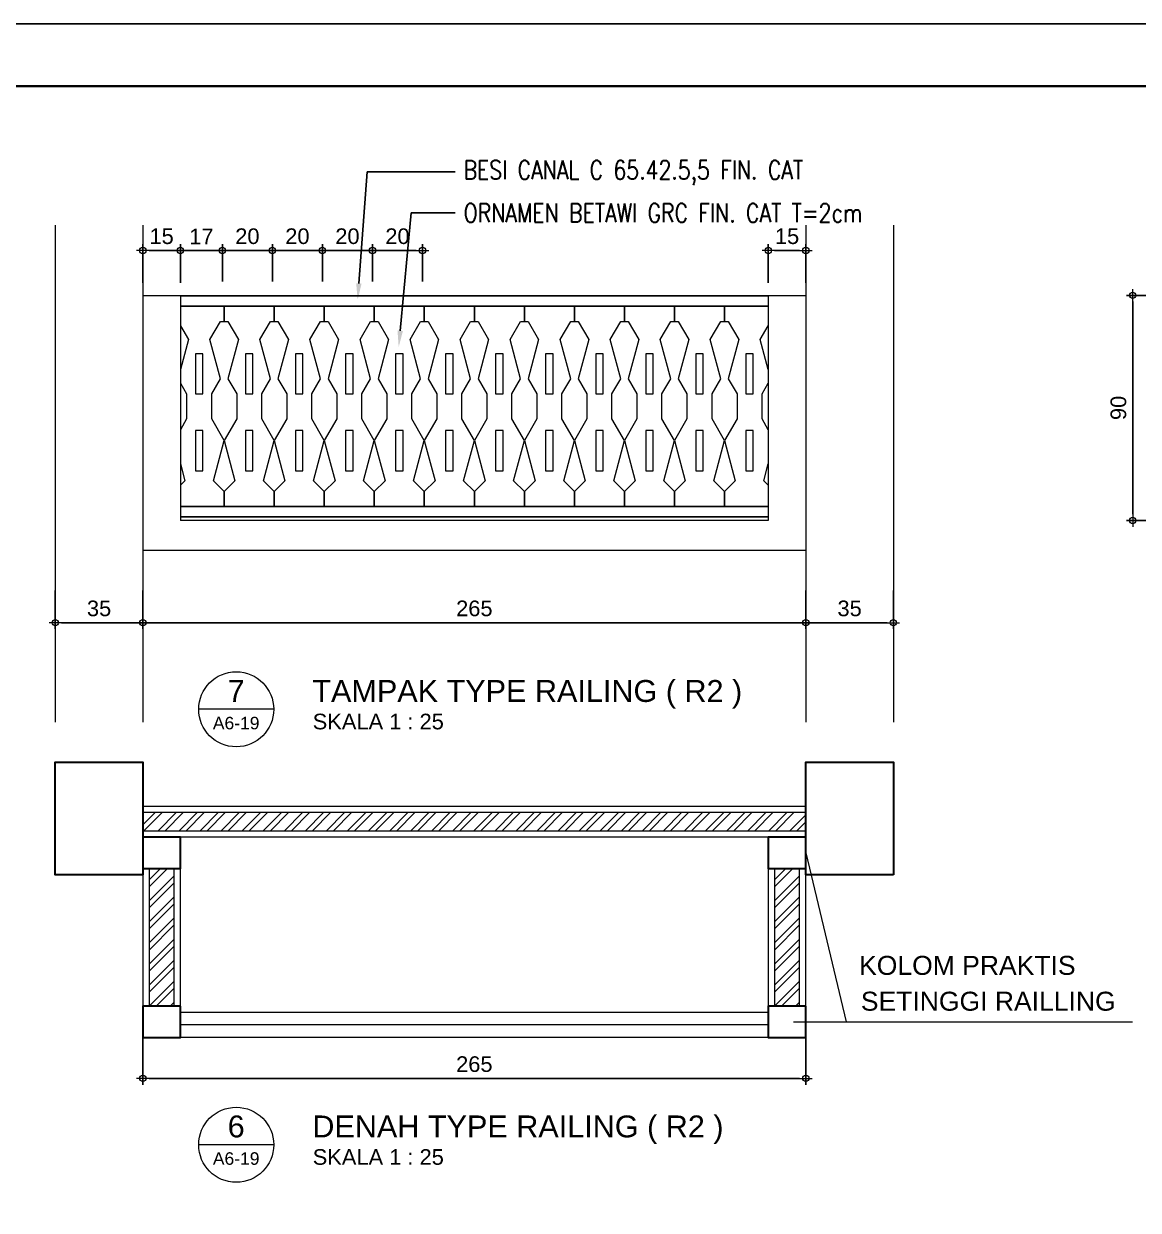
# Model space of a CAD drawing. Header units: millimetres. Extents: x -11 to 1625, y -267 to 180.
# Drawn here: x 936.87 to 954.69, y -230.97 to -212 of the extents above; entities that cross this region are included whole.
import ezdxf
from ezdxf import colors
from ezdxf.entities.mleader import LeaderData, LeaderLine
from ezdxf.enums import TextEntityAlignment as Align
from ezdxf.math import Vec2, Vec3

# ---------------------------------------------------------------- set-up
doc = ezdxf.new("R2010")
doc.units = ezdxf.units.MM
for name, color, linetype, lineweight in [('ars', 11, 'Continuous', 5), ('ARS DIN', 31, 'Continuous', 5), ('dinding', 5, 'Continuous', 15), ('GRS KOP', 1, 'Continuous', 35), ('KOLOM', 1, 'Continuous', 30), ('kop', 7, 'Continuous', 20), ('lan', 7, 'Continuous', 15), ('not', 7, 'Continuous', 20), ('PARTISI', 190, 'Continuous', 9), ('tem', 5, 'Continuous', 20), ('TEXT KETERANGAN', 7, 'Continuous', 9), ('u', 6, 'Continuous', 20)]:
    doc.layers.add(name, color=color, linetype=linetype, lineweight=lineweight)
doc.layers.add('BESI', color=10, linetype='Continuous')
doc.styles.add('ATTR', font='romans.shx', dxfattribs={"width": 0.8, "height": 1.735066})
doc.styles.add('BARU', font='complex.shx')
doc.styles.get("Standard").update_dxf_attribs({"font": 'ARIALUNI.TTF'})
doc.dimstyles.new('SK-25', dxfattribs={"dimtxt": 0.25, "dimasz": 0.1, "dimexe": 0.1, "dimexo": 0, "dimgap": 0.1, "dimtad": 1, "dimdec": 0, "dimlfac": 25, "dimzin": 12, "dimdsep": 46, "dimtxsty": 'Standard', "dimblk": 'BULAT', "dimcen": 0.1, "dimclrd": 256, "dimadec": 0, "dimazin": 3, "dimtfac": 1, "dimtdec": 0, "dimtofl": 0, "dimtmove": 0, "dimatfit": 3, "dimldrblk": 'BULAT', "dimfxl": 0, "dimtolj": 1, "dimtzin": 0, "dimarcsym": 0})

# ---------------------------------------------------------------- blocks, each defined once
blk = doc.blocks.new('kop')
at = {"layer": 'GRS KOP'}
blk.add_lwpolyline([(1, 54), (83, 54), (83, 1), (1, 1)], close=True, dxfattribs=at)
at = {"layer": 'kop', "color": 7}
for p, q in [((84, 55), (0, 55)), ((0, 0), (84, 0))]:
    blk.add_line(p, q, dxfattribs=at)
at = {"layer": 'kop', "style": 'BARU', "flags": 4}
for p, height in [((73.8, 5.4), 0.35), ((80.303, 5.382), 0.25), ((73.8, 4.9), 0.35), ((80.303, 4.882), 0.25), ((73.8, 4.4), 0.35), ((80.303, 4.382), 0.25)]:
    blk.add_attdef('-', p, '', height=height, dxfattribs=at)
at = {"layer": 'kop', "flags": 4}
for tag, p in [('AR-00', (78.057, 2.648)), ('00', (81.238, 2.647))]:
    blk.add_attdef(tag, text='', height=0.35, dxfattribs=at).set_placement(p, align=Align.MIDDLE)
blk = doc.blocks.new('Ndtpd')
blk.add_line((0.747, 0), (-0.747, 0))
blk.add_circle((0, 0), 0.747)
at = {"flags": 4}
for tag, height, p in [('NO', 0.5, (0, 0.148)), ('NOLBR', 0.3, (0, -0.398))]:
    blk.add_attdef(tag, text='', height=height, dxfattribs=at).set_placement(p, align=Align.CENTER)
for tag, p, height in [('NDTPD', (1.516, 0.148), 0.5), ('SKALA', (1.523, -0.398), 0.3)]:
    blk.add_attdef(tag, p, '', height=height, dxfattribs=at)
blk = doc.blocks.new('BULAT')
for p, q in [((-1, 0), (1, 0)), ((0, -1), (0, 1))]:
    blk.add_line(p, q)
blk.add_circle((0, 0), 0.5)
blk = doc.blocks.new('*D3075')
at = {"layer": 'Defpoints', "color": 0, "ltscale": 0.15}
for p in [(938.779, -221.061), (949.379, -221.061), (949.379, -221.577)]:
    blk.add_point(p, dxfattribs=at)
at = {"layer": 'u', "color": 0, "lineweight": -2, "ltscale": 0.15}
for p, q in [((938.779, -221.061), (938.779, -221.677)), ((949.379, -221.061), (949.379, -221.677))]:
    blk.add_line(p, q, dxfattribs=at)
at = {"layer": 'u', "lineweight": -2, "ltscale": 0.15}
blk.add_line((938.879, -221.577), (949.279, -221.577), dxfattribs=at)
at = {"layer": 'u', "lineweight": -2, "ltscale": 0.15, "xscale": 0.1, "yscale": 0.1, "zscale": 0.1, "rotation": 180}
blk.add_blockref('BULAT', (938.779, -221.577), dxfattribs=at)
at = {"layer": 'u', "lineweight": -2, "ltscale": 0.15, "xscale": 0.1, "yscale": 0.1, "zscale": 0.1}
blk.add_blockref('BULAT', (949.379, -221.577), dxfattribs=at)
at = {"layer": 'u', "color": 0, "ltscale": 0.15, "insert": (944.079, -221.35), "char_height": 0.25, "attachment_point": 5}
blk.add_mtext('\\A1;265', dxfattribs=at)
blk = doc.blocks.new('*D3076')
at = {"layer": 'Defpoints', "color": 0, "ltscale": 0.15}
for p in [(949.379, -221.061), (950.779, -221.061), (949.379, -221.577)]:
    blk.add_point(p, dxfattribs=at)
at = {"layer": 'u', "color": 0, "lineweight": -2, "ltscale": 0.15}
for p, q in [((949.379, -221.061), (949.379, -221.677)), ((950.779, -221.061), (950.779, -221.677))]:
    blk.add_line(p, q, dxfattribs=at)
at = {"layer": 'u', "lineweight": -2, "ltscale": 0.15}
blk.add_line((950.679, -221.577), (949.479, -221.577), dxfattribs=at)
at = {"layer": 'u', "lineweight": -2, "ltscale": 0.15, "xscale": 0.1, "yscale": 0.1, "zscale": 0.1, "rotation": 180}
blk.add_blockref('BULAT', (949.379, -221.577), dxfattribs=at)
at = {"layer": 'u', "lineweight": -2, "ltscale": 0.15, "xscale": 0.1, "yscale": 0.1, "zscale": 0.1}
blk.add_blockref('BULAT', (950.779, -221.577), dxfattribs=at)
at = {"layer": 'u', "color": 0, "ltscale": 0.15, "insert": (950.079, -221.35), "char_height": 0.25, "attachment_point": 5}
blk.add_mtext('\\A1;35', dxfattribs=at)
blk = doc.blocks.new('*D3077')
at = {"layer": 'Defpoints', "color": 0, "ltscale": 0.15}
for p in [(937.379, -221.061), (938.779, -221.061), (937.379, -221.577)]:
    blk.add_point(p, dxfattribs=at)
at = {"layer": 'u', "color": 0, "lineweight": -2, "ltscale": 0.15}
for p, q in [((937.379, -221.061), (937.379, -221.677)), ((938.779, -221.061), (938.779, -221.677))]:
    blk.add_line(p, q, dxfattribs=at)
at = {"layer": 'u', "lineweight": -2, "ltscale": 0.15}
blk.add_line((938.679, -221.577), (937.479, -221.577), dxfattribs=at)
at = {"layer": 'u', "lineweight": -2, "ltscale": 0.15, "xscale": 0.1, "yscale": 0.1, "zscale": 0.1, "rotation": 180}
blk.add_blockref('BULAT', (937.379, -221.577), dxfattribs=at)
at = {"layer": 'u', "lineweight": -2, "ltscale": 0.15, "xscale": 0.1, "yscale": 0.1, "zscale": 0.1}
blk.add_blockref('BULAT', (938.779, -221.577), dxfattribs=at)
at = {"layer": 'u', "color": 0, "ltscale": 0.15, "insert": (938.079, -221.35), "char_height": 0.25, "attachment_point": 5}
blk.add_mtext('\\A1;35', dxfattribs=at)
blk = doc.blocks.new('*D3078')
at = {"layer": 'Defpoints', "color": 0, "ltscale": 0.15}
for p in [(948.779, -215.626), (948.779, -216.143), (949.379, -216.143)]:
    blk.add_point(p, dxfattribs=at)
at = {"layer": 'u', "color": 0, "lineweight": -2, "ltscale": 0.15}
for p, q in [((948.779, -216.143), (948.779, -215.526)), ((949.379, -216.143), (949.379, -215.526))]:
    blk.add_line(p, q, dxfattribs=at)
at = {"layer": 'u', "lineweight": -2, "ltscale": 0.15}
blk.add_line((949.279, -215.626), (948.879, -215.626), dxfattribs=at)
at = {"layer": 'u', "lineweight": -2, "ltscale": 0.15, "xscale": 0.1, "yscale": 0.1, "zscale": 0.1, "rotation": 180}
blk.add_blockref('BULAT', (948.779, -215.626), dxfattribs=at)
at = {"layer": 'u', "lineweight": -2, "ltscale": 0.15, "xscale": 0.1, "yscale": 0.1, "zscale": 0.1}
blk.add_blockref('BULAT', (949.379, -215.626), dxfattribs=at)
at = {"layer": 'u', "color": 0, "ltscale": 0.15, "insert": (949.079, -215.399), "char_height": 0.25, "attachment_point": 5}
blk.add_mtext('\\A1;15', dxfattribs=at)
blk = doc.blocks.new('*D3087')
at = {"layer": 'Defpoints', "color": 0, "ltscale": 0.15}
for p in [(954.606, -216.343), (955.942, -216.343), (955.942, -219.943)]:
    blk.add_point(p, dxfattribs=at)
at = {"layer": 'u', "color": 0, "lineweight": -2, "ltscale": 0.15}
for p, q in [((955.942, -216.343), (954.506, -216.343)), ((955.942, -219.943), (954.506, -219.943))]:
    blk.add_line(p, q, dxfattribs=at)
at = {"layer": 'u', "lineweight": -2, "ltscale": 0.15}
blk.add_line((954.606, -219.843), (954.606, -216.443), dxfattribs=at)
at = {"layer": 'u', "lineweight": -2, "ltscale": 0.15, "xscale": 0.1, "yscale": 0.1, "zscale": 0.1}
for p, rotation in [((954.606, -216.343), 90), ((954.606, -219.943), 270)]:
    blk.add_blockref('BULAT', p, dxfattribs=dict(at, rotation=rotation))
at = {"layer": 'u', "color": 0, "ltscale": 0.15, "insert": (954.378, -218.143), "char_height": 0.25, "attachment_point": 5, "rotation": 90}
blk.add_mtext('\\A1;90', dxfattribs=at)
blk = doc.blocks.new('*D3165')
at = {"layer": 'Defpoints', "color": 0, "ltscale": 0.15}
for p in [(938.779, -228.209), (949.379, -228.209), (949.379, -228.864)]:
    blk.add_point(p, dxfattribs=at)
at = {"layer": 'u', "color": 0, "lineweight": -2, "ltscale": 0.15}
for p, q in [((938.779, -228.209), (938.779, -228.964)), ((949.379, -228.209), (949.379, -228.964))]:
    blk.add_line(p, q, dxfattribs=at)
at = {"layer": 'u', "lineweight": -2, "ltscale": 0.15}
blk.add_line((938.879, -228.864), (949.279, -228.864), dxfattribs=at)
at = {"layer": 'u', "lineweight": -2, "ltscale": 0.15, "xscale": 0.1, "yscale": 0.1, "zscale": 0.1, "rotation": 180}
blk.add_blockref('BULAT', (938.779, -228.864), dxfattribs=at)
at = {"layer": 'u', "lineweight": -2, "ltscale": 0.15, "xscale": 0.1, "yscale": 0.1, "zscale": 0.1}
blk.add_blockref('BULAT', (949.379, -228.864), dxfattribs=at)
at = {"layer": 'u', "color": 0, "ltscale": 0.15, "insert": (944.079, -228.637), "char_height": 0.25, "attachment_point": 5}
blk.add_mtext('\\A1;265', dxfattribs=at)
blk = doc.blocks.new('*D3312')
at = {"layer": 'Defpoints', "color": 0, "ltscale": 0.15}
for p in [(938.779, -215.626), (938.779, -216.143), (939.379, -216.143)]:
    blk.add_point(p, dxfattribs=at)
at = {"layer": 'u', "color": 0, "lineweight": -2, "ltscale": 0.15}
for p, q in [((938.779, -216.143), (938.779, -215.526)), ((939.379, -216.143), (939.379, -215.526))]:
    blk.add_line(p, q, dxfattribs=at)
at = {"layer": 'u', "lineweight": -2, "ltscale": 0.15}
blk.add_line((939.279, -215.626), (938.879, -215.626), dxfattribs=at)
at = {"layer": 'u', "lineweight": -2, "ltscale": 0.15, "xscale": 0.1, "yscale": 0.1, "zscale": 0.1, "rotation": 180}
blk.add_blockref('BULAT', (938.779, -215.626), dxfattribs=at)
at = {"layer": 'u', "lineweight": -2, "ltscale": 0.15, "xscale": 0.1, "yscale": 0.1, "zscale": 0.1}
blk.add_blockref('BULAT', (939.379, -215.626), dxfattribs=at)
at = {"layer": 'u', "color": 0, "ltscale": 0.15, "insert": (939.079, -215.399), "char_height": 0.25, "attachment_point": 5}
blk.add_mtext('\\A1;15', dxfattribs=at)
blk = doc.blocks.new('*D3313')
at = {"layer": 'Defpoints', "color": 0, "ltscale": 0.15}
for p in [(940.05, -215.626), (939.379, -216.119), (940.05, -216.119)]:
    blk.add_point(p, dxfattribs=at)
at = {"layer": 'u', "color": 0, "lineweight": -2, "ltscale": 0.15}
for p, q in [((939.379, -216.119), (939.379, -215.526)), ((940.05, -216.119), (940.05, -215.526))]:
    blk.add_line(p, q, dxfattribs=at)
at = {"layer": 'u', "lineweight": -2, "ltscale": 0.15}
blk.add_line((939.479, -215.626), (939.95, -215.626), dxfattribs=at)
at = {"layer": 'u', "lineweight": -2, "ltscale": 0.15, "xscale": 0.1, "yscale": 0.1, "zscale": 0.1, "rotation": 180}
blk.add_blockref('BULAT', (939.379, -215.626), dxfattribs=at)
at = {"layer": 'u', "lineweight": -2, "ltscale": 0.15, "xscale": 0.1, "yscale": 0.1, "zscale": 0.1}
blk.add_blockref('BULAT', (940.05, -215.626), dxfattribs=at)
at = {"layer": 'u', "color": 0, "ltscale": 0.15, "insert": (939.715, -215.401), "char_height": 0.25, "attachment_point": 5}
blk.add_mtext('\\A1;17', dxfattribs=at)
blk = doc.blocks.new('*D3308')
at = {"layer": 'Defpoints', "color": 0, "ltscale": 0.15}
for p in [(940.05, -215.626), (940.05, -216.119), (940.85, -216.119)]:
    blk.add_point(p, dxfattribs=at)
at = {"layer": 'u', "color": 0, "lineweight": -2, "ltscale": 0.15}
for p, q in [((940.05, -216.119), (940.05, -215.526)), ((940.85, -216.119), (940.85, -215.526))]:
    blk.add_line(p, q, dxfattribs=at)
at = {"layer": 'u', "lineweight": -2, "ltscale": 0.15}
blk.add_line((940.75, -215.626), (940.15, -215.626), dxfattribs=at)
at = {"layer": 'u', "lineweight": -2, "ltscale": 0.15, "xscale": 0.1, "yscale": 0.1, "zscale": 0.1, "rotation": 180}
blk.add_blockref('BULAT', (940.05, -215.626), dxfattribs=at)
at = {"layer": 'u', "lineweight": -2, "ltscale": 0.15, "xscale": 0.1, "yscale": 0.1, "zscale": 0.1}
blk.add_blockref('BULAT', (940.85, -215.626), dxfattribs=at)
at = {"layer": 'u', "color": 0, "ltscale": 0.15, "insert": (940.45, -215.399), "char_height": 0.25, "attachment_point": 5}
blk.add_mtext('\\A1;20', dxfattribs=at)
blk = doc.blocks.new('*D3309')
at = {"layer": 'Defpoints', "color": 0, "ltscale": 0.15}
for p in [(941.65, -215.626), (940.85, -216.119), (941.65, -216.119)]:
    blk.add_point(p, dxfattribs=at)
at = {"layer": 'u', "color": 0, "lineweight": -2, "ltscale": 0.15}
for p, q in [((940.85, -216.119), (940.85, -215.526)), ((941.65, -216.119), (941.65, -215.526))]:
    blk.add_line(p, q, dxfattribs=at)
at = {"layer": 'u', "lineweight": -2, "ltscale": 0.15}
blk.add_line((940.95, -215.626), (941.55, -215.626), dxfattribs=at)
at = {"layer": 'u', "lineweight": -2, "ltscale": 0.15, "xscale": 0.1, "yscale": 0.1, "zscale": 0.1, "rotation": 180}
blk.add_blockref('BULAT', (940.85, -215.626), dxfattribs=at)
at = {"layer": 'u', "lineweight": -2, "ltscale": 0.15, "xscale": 0.1, "yscale": 0.1, "zscale": 0.1}
blk.add_blockref('BULAT', (941.65, -215.626), dxfattribs=at)
at = {"layer": 'u', "color": 0, "ltscale": 0.15, "insert": (941.25, -215.399), "char_height": 0.25, "attachment_point": 5}
blk.add_mtext('\\A1;20', dxfattribs=at)
blk = doc.blocks.new('*D3310')
at = {"layer": 'Defpoints', "color": 0, "ltscale": 0.15}
for p in [(943.25, -215.626), (942.45, -216.119), (943.25, -216.119)]:
    blk.add_point(p, dxfattribs=at)
at = {"layer": 'u', "color": 0, "lineweight": -2, "ltscale": 0.15}
for p, q in [((942.45, -216.119), (942.45, -215.526)), ((943.25, -216.119), (943.25, -215.526))]:
    blk.add_line(p, q, dxfattribs=at)
at = {"layer": 'u', "lineweight": -2, "ltscale": 0.15}
blk.add_line((942.55, -215.626), (943.15, -215.626), dxfattribs=at)
at = {"layer": 'u', "lineweight": -2, "ltscale": 0.15, "xscale": 0.1, "yscale": 0.1, "zscale": 0.1, "rotation": 180}
blk.add_blockref('BULAT', (942.45, -215.626), dxfattribs=at)
at = {"layer": 'u', "lineweight": -2, "ltscale": 0.15, "xscale": 0.1, "yscale": 0.1, "zscale": 0.1}
blk.add_blockref('BULAT', (943.25, -215.626), dxfattribs=at)
at = {"layer": 'u', "color": 0, "ltscale": 0.15, "insert": (942.85, -215.399), "char_height": 0.25, "attachment_point": 5}
blk.add_mtext('\\A1;20', dxfattribs=at)
blk = doc.blocks.new('*D3311')
at = {"layer": 'Defpoints', "color": 0, "ltscale": 0.15}
for p in [(941.65, -215.626), (941.65, -216.119), (942.45, -216.119)]:
    blk.add_point(p, dxfattribs=at)
at = {"layer": 'u', "color": 0, "lineweight": -2, "ltscale": 0.15}
for p, q in [((941.65, -216.119), (941.65, -215.526)), ((942.45, -216.119), (942.45, -215.526))]:
    blk.add_line(p, q, dxfattribs=at)
at = {"layer": 'u', "lineweight": -2, "ltscale": 0.15}
blk.add_line((942.35, -215.626), (941.75, -215.626), dxfattribs=at)
at = {"layer": 'u', "lineweight": -2, "ltscale": 0.15, "xscale": 0.1, "yscale": 0.1, "zscale": 0.1, "rotation": 180}
blk.add_blockref('BULAT', (941.65, -215.626), dxfattribs=at)
at = {"layer": 'u', "lineweight": -2, "ltscale": 0.15, "xscale": 0.1, "yscale": 0.1, "zscale": 0.1}
blk.add_blockref('BULAT', (942.45, -215.626), dxfattribs=at)
at = {"layer": 'u', "color": 0, "ltscale": 0.15, "insert": (942.05, -215.399), "char_height": 0.25, "attachment_point": 5}
blk.add_mtext('\\A1;20', dxfattribs=at)

msp = doc.modelspace()

# ---------------------------------------------------------------- hatches: boundary and pattern name
at = {"layer": 'ars'}
h = msp.add_hatch(dxfattribs=at)
h.set_pattern_fill('ANSI32', color=256, scale=0.025, style=0)
h.set_pattern_definition([(45, (938.6792, -224.90861), (-0.16838, 0.16838), []), (45, (938.79145, -224.90861), (-0.16838, 0.16838), [])])
h.paths.add_polyline_path([(938.7791987, -224.6086135), (949.3791987, -224.6086135), (949.3791987, -224.9086135), (938.7791987, -224.9086135)])
h = msp.add_hatch(dxfattribs=at)
h.set_pattern_fill('ANSI32', color=256, scale=0.025, style=0)
h.set_pattern_definition([(45, (938.8792, -227.70861), (-0.16838, 0.16838), []), (45, (938.99145, -227.70861), (-0.16838, 0.16838), [])])
h.paths.add_polyline_path([(939.2791987, -225.5086135), (938.8791987, -225.5086135), (938.8791987, -227.7086135), (939.2791987, -227.7086135)])
h = msp.add_hatch(dxfattribs=at)
h.set_pattern_fill('ANSI32', color=256, scale=0.025, style=0)
h.set_pattern_definition([(45, (948.8792, -227.70861), (-0.16838, 0.16838), []), (45, (948.99145, -227.70861), (-0.16838, 0.16838), [])])
h.paths.add_polyline_path([(949.2791987, -225.5086135), (948.8791987, -225.5086135), (948.8791987, -227.7086135), (949.2791987, -227.7086135)])

# ---------------------------------------------------------------- linework, layer by layer
for points in [[(939.3791987, -219.7185748), (940.0791987, -219.7185748), (940.0791987, -219.4785748), (939.9072669, -219.3066431), (940.0791987, -218.664985), (939.8791987, -218.3185748), (939.8791987, -217.9185748), (940.0191987, -217.6760877), (939.8512822, -217.0494148), (940.0191987, -216.7585748), (940.0791987, -216.7585748), (940.0791987, -216.5185748), (939.3791987, -216.5185748)], [(948.7791987, -216.5185748), (948.0791987, -216.5185748), (948.0791987, -216.7585748), (948.1391987, -216.7585748), (948.3071152, -217.0494148), (948.1391987, -217.6760877), (948.2791987, -217.9185748), (948.2791987, -218.3185748), (948.0791987, -218.664985), (948.2511305, -219.3066431), (948.0791987, -219.4785748), (948.0791987, -219.7185748), (948.7791987, -219.7185748)], [(939.3791987, -216.8278569), (939.5071152, -217.0494148), (939.3791987, -217.5268057)], [(948.7791987, -217.5268057), (948.6512822, -217.0494148), (948.7791987, -216.8278569)], [(939.3791987, -217.7453697), (939.4791987, -217.9185748), (939.4791987, -218.3185748), (939.3791987, -218.4917799)], [(948.7791987, -218.4917799), (948.6791987, -218.3185748), (948.6791987, -217.9185748), (948.7791987, -217.7453697)], [(939.3791987, -219.0381901), (939.4511305, -219.3066431), (939.3791987, -219.3785748)], [(948.7791987, -219.3785748), (948.7072669, -219.3066431), (948.7791987, -219.0381901)], [(948.7791987, -227.8086135), (939.3791987, -227.8086135)], [(948.7791987, -228.0086135), (939.3791987, -228.0086135)]]:
    msp.add_lwpolyline(points, dxfattribs=at)
for points in [[(940.8791987, -216.5185748), (940.0791987, -216.5185748), (940.0791987, -216.7585748), (940.1391987, -216.7585748), (940.3071152, -217.0494148), (940.1391987, -217.6760877), (940.2791987, -217.9185748), (940.2791987, -218.3185748), (940.0791987, -218.664985), (940.2511305, -219.3066431), (940.0791987, -219.4785748), (940.0791987, -219.7185748), (940.8791987, -219.7185748), (940.8791987, -219.4785748), (940.7072669, -219.3066431), (940.8791987, -218.664985), (940.6791987, -218.3185748), (940.6791987, -217.9185748), (940.8191987, -217.6760877), (940.6512822, -217.0494148), (940.8191987, -216.7585748), (940.8791987, -216.7585748)], [(941.6791987, -216.5185748), (940.8791987, -216.5185748), (940.8791987, -216.7585748), (940.9391987, -216.7585748), (941.1071152, -217.0494148), (940.9391987, -217.6760877), (941.0791987, -217.9185748), (941.0791987, -218.3185748), (940.8791987, -218.664985), (941.0511305, -219.3066431), (940.8791987, -219.4785748), (940.8791987, -219.7185748), (941.6791987, -219.7185748), (941.6791987, -219.4785748), (941.5072669, -219.3066431), (941.6791987, -218.664985), (941.4791987, -218.3185748), (941.4791987, -217.9185748), (941.6191987, -217.6760877), (941.4512822, -217.0494148), (941.6191987, -216.7585748), (941.6791987, -216.7585748)], [(942.4791987, -216.5185748), (941.6791987, -216.5185748), (941.6791987, -216.7585748), (941.7391987, -216.7585748), (941.9071152, -217.0494148), (941.7391987, -217.6760877), (941.8791987, -217.9185748), (941.8791987, -218.3185748), (941.6791987, -218.664985), (941.8511305, -219.3066431), (941.6791987, -219.4785748), (941.6791987, -219.7185748), (942.4791987, -219.7185748), (942.4791987, -219.4785748), (942.3072669, -219.3066431), (942.4791987, -218.664985), (942.2791987, -218.3185748), (942.2791987, -217.9185748), (942.4191987, -217.6760877), (942.2512822, -217.0494148), (942.4191987, -216.7585748), (942.4791987, -216.7585748)], [(943.2791987, -216.5185748), (942.4791987, -216.5185748), (942.4791987, -216.7585748), (942.5391987, -216.7585748), (942.7071152, -217.0494148), (942.5391987, -217.6760877), (942.6791987, -217.9185748), (942.6791987, -218.3185748), (942.4791987, -218.664985), (942.6511305, -219.3066431), (942.4791987, -219.4785748), (942.4791987, -219.7185748), (943.2791987, -219.7185748), (943.2791987, -219.4785748), (943.1072669, -219.3066431), (943.2791987, -218.664985), (943.0791987, -218.3185748), (943.0791987, -217.9185748), (943.2191987, -217.6760877), (943.0512822, -217.0494148), (943.2191987, -216.7585748), (943.2791987, -216.7585748)], [(944.0791987, -216.5185748), (943.2791987, -216.5185748), (943.2791987, -216.7585748), (943.3391987, -216.7585748), (943.5071152, -217.0494148), (943.3391987, -217.6760877), (943.4791987, -217.9185748), (943.4791987, -218.3185748), (943.2791987, -218.664985), (943.4511305, -219.3066431), (943.2791987, -219.4785748), (943.2791987, -219.7185748), (944.0791987, -219.7185748), (944.0791987, -219.4785748), (943.9072669, -219.3066431), (944.0791987, -218.664985), (943.8791987, -218.3185748), (943.8791987, -217.9185748), (944.0191987, -217.6760877), (943.8512822, -217.0494148), (944.0191987, -216.7585748), (944.0791987, -216.7585748)], [(944.8791987, -216.5185748), (944.0791987, -216.5185748), (944.0791987, -216.7585748), (944.1391987, -216.7585748), (944.3071152, -217.0494148), (944.1391987, -217.6760877), (944.2791987, -217.9185748), (944.2791987, -218.3185748), (944.0791987, -218.664985), (944.2511305, -219.3066431), (944.0791987, -219.4785748), (944.0791987, -219.7185748), (944.8791987, -219.7185748), (944.8791987, -219.4785748), (944.7072669, -219.3066431), (944.8791987, -218.664985), (944.6791987, -218.3185748), (944.6791987, -217.9185748), (944.8191987, -217.6760877), (944.6512822, -217.0494148), (944.8191987, -216.7585748), (944.8791987, -216.7585748)], [(945.6791987, -216.5185748), (944.8791987, -216.5185748), (944.8791987, -216.7585748), (944.9391987, -216.7585748), (945.1071152, -217.0494148), (944.9391987, -217.6760877), (945.0791987, -217.9185748), (945.0791987, -218.3185748), (944.8791987, -218.664985), (945.0511305, -219.3066431), (944.8791987, -219.4785748), (944.8791987, -219.7185748), (945.6791987, -219.7185748), (945.6791987, -219.4785748), (945.5072669, -219.3066431), (945.6791987, -218.664985), (945.4791987, -218.3185748), (945.4791987, -217.9185748), (945.6191987, -217.6760877), (945.4512822, -217.0494148), (945.6191987, -216.7585748), (945.6791987, -216.7585748)], [(946.4791987, -216.5185748), (945.6791987, -216.5185748), (945.6791987, -216.7585748), (945.7391987, -216.7585748), (945.9071152, -217.0494148), (945.7391987, -217.6760877), (945.8791987, -217.9185748), (945.8791987, -218.3185748), (945.6791987, -218.664985), (945.8511305, -219.3066431), (945.6791987, -219.4785748), (945.6791987, -219.7185748), (946.4791987, -219.7185748), (946.4791987, -219.4785748), (946.3072669, -219.3066431), (946.4791987, -218.664985), (946.2791987, -218.3185748), (946.2791987, -217.9185748), (946.4191987, -217.6760877), (946.2512822, -217.0494148), (946.4191987, -216.7585748), (946.4791987, -216.7585748)], [(947.2791987, -216.5185748), (946.4791987, -216.5185748), (946.4791987, -216.7585748), (946.5391987, -216.7585748), (946.7071152, -217.0494148), (946.5391987, -217.6760877), (946.6791987, -217.9185748), (946.6791987, -218.3185748), (946.4791987, -218.664985), (946.6511305, -219.3066431), (946.4791987, -219.4785748), (946.4791987, -219.7185748), (947.2791987, -219.7185748), (947.2791987, -219.4785748), (947.1072669, -219.3066431), (947.2791987, -218.664985), (947.0791987, -218.3185748), (947.0791987, -217.9185748), (947.2191987, -217.6760877), (947.0512822, -217.0494148), (947.2191987, -216.7585748), (947.2791987, -216.7585748)], [(948.0791987, -216.5185748), (947.2791987, -216.5185748), (947.2791987, -216.7585748), (947.3391987, -216.7585748), (947.5071152, -217.0494148), (947.3391987, -217.6760877), (947.4791987, -217.9185748), (947.4791987, -218.3185748), (947.2791987, -218.664985), (947.4511305, -219.3066431), (947.2791987, -219.4785748), (947.2791987, -219.7185748), (948.0791987, -219.7185748), (948.0791987, -219.4785748), (947.9072669, -219.3066431), (948.0791987, -218.664985), (947.8791987, -218.3185748), (947.8791987, -217.9185748), (948.0191987, -217.6760877), (947.8512822, -217.0494148), (948.0191987, -216.7585748), (948.0791987, -216.7585748)], [(939.6191987, -217.9185748), (939.7391987, -217.9185748), (939.7391987, -217.2785748), (939.6191987, -217.2785748)], [(940.4191987, -217.9185748), (940.5391987, -217.9185748), (940.5391987, -217.2785748), (940.4191987, -217.2785748)], [(941.2191987, -217.9185748), (941.3391987, -217.9185748), (941.3391987, -217.2785748), (941.2191987, -217.2785748)], [(942.0191987, -217.9185748), (942.1391987, -217.9185748), (942.1391987, -217.2785748), (942.0191987, -217.2785748)], [(942.8191987, -217.9185748), (942.9391987, -217.9185748), (942.9391987, -217.2785748), (942.8191987, -217.2785748)], [(943.6191987, -217.9185748), (943.7391987, -217.9185748), (943.7391987, -217.2785748), (943.6191987, -217.2785748)], [(944.4191987, -217.9185748), (944.5391987, -217.9185748), (944.5391987, -217.2785748), (944.4191987, -217.2785748)], [(945.2191987, -217.9185748), (945.3391987, -217.9185748), (945.3391987, -217.2785748), (945.2191987, -217.2785748)], [(946.0191987, -217.9185748), (946.1391987, -217.9185748), (946.1391987, -217.2785748), (946.0191987, -217.2785748)], [(946.8191987, -217.9185748), (946.9391987, -217.9185748), (946.9391987, -217.2785748), (946.8191987, -217.2785748)], [(947.6191987, -217.9185748), (947.7391987, -217.9185748), (947.7391987, -217.2785748), (947.6191987, -217.2785748)], [(948.4191987, -217.9185748), (948.5391987, -217.9185748), (948.5391987, -217.2785748), (948.4191987, -217.2785748)], [(939.6191987, -219.1466431), (939.7391987, -219.1466431), (939.7391987, -218.5066431), (939.6191987, -218.5066431)], [(940.4191987, -219.1466431), (940.5391987, -219.1466431), (940.5391987, -218.5066431), (940.4191987, -218.5066431)], [(941.2191987, -219.1466431), (941.3391987, -219.1466431), (941.3391987, -218.5066431), (941.2191987, -218.5066431)], [(942.0191987, -219.1466431), (942.1391987, -219.1466431), (942.1391987, -218.5066431), (942.0191987, -218.5066431)], [(942.8191987, -219.1466431), (942.9391987, -219.1466431), (942.9391987, -218.5066431), (942.8191987, -218.5066431)], [(943.6191987, -219.1466431), (943.7391987, -219.1466431), (943.7391987, -218.5066431), (943.6191987, -218.5066431)], [(944.4191987, -219.1466431), (944.5391987, -219.1466431), (944.5391987, -218.5066431), (944.4191987, -218.5066431)], [(945.2191987, -219.1466431), (945.3391987, -219.1466431), (945.3391987, -218.5066431), (945.2191987, -218.5066431)], [(946.0191987, -219.1466431), (946.1391987, -219.1466431), (946.1391987, -218.5066431), (946.0191987, -218.5066431)], [(946.8191987, -219.1466431), (946.9391987, -219.1466431), (946.9391987, -218.5066431), (946.8191987, -218.5066431)], [(947.6191987, -219.1466431), (947.7391987, -219.1466431), (947.7391987, -218.5066431), (947.6191987, -218.5066431)], [(948.4191987, -219.1466431), (948.5391987, -219.1466431), (948.5391987, -218.5066431), (948.4191987, -218.5066431)]]:
    msp.add_lwpolyline(points, close=True, dxfattribs=at)
at = {"layer": 'ARS DIN'}
for points in [[(938.7791987, -224.6086135), (949.3791987, -224.6086135), (949.3791987, -224.9086135), (938.7791987, -224.9086135)], [(939.2791987, -225.5086135), (938.8791987, -225.5086135), (938.8791987, -227.7086135), (939.2791987, -227.7086135)], [(949.2791987, -225.5086135), (948.8791987, -225.5086135), (948.8791987, -227.7086135), (949.2791987, -227.7086135)]]:
    msp.add_lwpolyline(points, close=True, dxfattribs=at)
at = {"layer": 'BESI'}
for points in [[(939.3791987, -216.3505748), (948.7791987, -216.3505748)], [(939.3791987, -216.5185748), (948.7791987, -216.5185748)], [(939.3791987, -219.7185748), (948.7791987, -219.7185748)], [(939.3791987, -219.8865748), (948.7791987, -219.8865748)]]:
    msp.add_lwpolyline(points, dxfattribs=at)
at = {"layer": 'dinding'}
for points in [[(938.7791987, -224.5086135), (949.3791987, -224.5086135), (949.3791987, -225.0086135), (938.7791987, -225.0086135)], [(939.3791987, -225.5086135), (938.7791987, -225.5086135), (938.7791987, -227.7086135), (939.3791987, -227.7086135)], [(949.3791987, -225.5086135), (948.7791987, -225.5086135), (948.7791987, -227.7086135), (949.3791987, -227.7086135)]]:
    msp.add_lwpolyline(points, close=True, dxfattribs=at)
at = {"layer": 'KOLOM'}
for points in [[(938.7791987, -225.6086135), (937.3791987, -225.6086135), (937.3791987, -223.8086135), (938.7791987, -223.8086135)], [(950.7791987, -225.6086135), (949.3791987, -225.6086135), (949.3791987, -223.8086135), (950.7791987, -223.8086135)], [(939.3791987, -225.0086135), (938.7791987, -225.0086135), (938.7791987, -225.5086135), (939.3791987, -225.5086135)], [(949.3791987, -225.0086135), (948.7791987, -225.0086135), (948.7791987, -225.5086135), (949.3791987, -225.5086135)], [(939.3791987, -227.7086135), (938.7791987, -227.7086135), (938.7791987, -228.2086135), (939.3791987, -228.2086135)], [(949.3791987, -227.7086135), (948.7791987, -227.7086135), (948.7791987, -228.2086135), (949.3791987, -228.2086135)]]:
    msp.add_lwpolyline(points, close=True, dxfattribs=at)
at = {"layer": 'lan'}
msp.add_lwpolyline([(948.7791987, -228.2086135), (939.3791987, -228.2086135)], dxfattribs=at)
at = {"layer": 'PARTISI'}
for points in [[(949.3791987, -225.2586135), (950.0231451, -227.9586135)], [(949.1810833, -227.9586135), (954.6025699, -227.9586135)]]:
    msp.add_lwpolyline(points, dxfattribs=at)
at = {"layer": 'tem'}
for p, q in [((937.3791987, -215.2212725), (937.3791987, -223.168515)), ((938.7791987, -215.2212725), (938.7791987, -223.168515)), ((949.3791987, -215.2212725), (949.3791987, -223.168515)), ((950.7791987, -215.2212725), (950.7791987, -223.168515)), ((938.7791987, -216.3428071), (939.3791987, -216.3428071)), ((939.3791987, -216.3428071), (939.3791987, -219.9428071)), ((948.7791987, -216.3428071), (948.7791987, -219.9428071)), ((948.7791987, -216.3428071), (949.3791987, -216.3428071)), ((948.7791987, -219.9428071), (939.3791987, -219.9428071)), ((949.3791987, -220.4228071), (938.7791987, -220.4228071))]:
    msp.add_line(p, q, dxfattribs=at)

# ---------------------------------------------------------------- block references
at = {"layer": 'kop'}
for p in [(911.2141622, -212), (911.2141622, -267)]:
    msp.add_blockref('kop', p, dxfattribs=at)
at = {"layer": 'not'}
ref = msp.add_blockref('Ndtpd', (940.2713827, -222.9623267), dxfattribs=dict(at, xscale=0.803212851405533, yscale=0.803212851405533, zscale=0.803212851405533))
ref.add_attrib('NO', '7', dxfattribs={"layer": '0', "height": 0.35, "flags": 4}).set_placement((940.2710555, -222.8438009), align=Align.CENTER)
ref.add_attrib('NDTPD', 'TAMPAK TYPE RAILING ( R2 )', (941.4890673, -222.8438009), dxfattribs={"layer": '0', "height": 0.35, "flags": 4})
ref.add_attrib('NOLBR', 'A6-19', dxfattribs={"layer": '0', "height": 0.2, "flags": 4}).set_placement((940.2710555, -223.2822966), align=Align.CENTER)
ref.add_attrib('SKALA', 'SKALA 1 : 25', (941.4948674, -223.2822966), dxfattribs={"layer": '0', "height": 0.25, "flags": 4})
ref = msp.add_blockref('Ndtpd', (940.2713827, -229.9250632), dxfattribs=dict(at, xscale=0.803212851405533, yscale=0.803212851405533, zscale=0.803212851405533))
ref.add_attrib('NO', '6', dxfattribs={"layer": '0', "height": 0.35, "flags": 4}).set_placement((940.2710555, -229.8065374), align=Align.CENTER)
ref.add_attrib('NDTPD', 'DENAH TYPE RAILING ( R2 )', (941.4890673, -229.8065374), dxfattribs={"layer": '0', "height": 0.35, "flags": 4})
ref.add_attrib('NOLBR', 'A6-19', dxfattribs={"layer": '0', "height": 0.2, "flags": 4}).set_placement((940.2710555, -230.2450331), align=Align.CENTER)
ref.add_attrib('SKALA', 'SKALA 1 : 25', (941.4948674, -230.2450331), dxfattribs={"layer": '0', "height": 0.25, "flags": 4})

# ---------------------------------------------------------------- texts
msp.add_text('KOLOM PRAKTIS ', height=0.303421573, dxfattribs=at).set_placement((952.0203422, -227.0561786), align=Align.MIDDLE)
at = {"layer": 'not', "insert": (950.2588264, -227.4776942), "char_height": 0.303421573, "width": 4.230154138, "attachment_point": 1}
msp.add_mtext('SETINGGI RAILLING', dxfattribs=at)

# ---------------------------------------------------------------- dimensions: what is measured, and where the dimension line sits
at = {"layer": 'u', "ltscale": 0.15}
for base, p1, p2, picture, middle in [((938.7791987, -215.6262371), (939.3791987, -216.1428071), (938.7791987, -216.1428071), '*D3312', (939.0791987, -215.6262371)), ((948.7791987, -215.6262371), (949.3791987, -216.1428071), (948.7791987, -216.1428071), '*D3078', (949.0791987, -215.6262371)), ((937.3791987, -221.5774506), (938.7791987, -221.0608805), (937.3791987, -221.0608805), '*D3077', (938.0791987, -221.5774506)), ((949.3791987, -221.5774506), (950.7791987, -221.0608805), (949.3791987, -221.0608805), '*D3076', (950.0791987, -221.5774506))]:
    dim = msp.add_linear_dim(base=base, p1=p1, p2=p2, angle=180, dimstyle='SK-25', dxfattribs=at)
    dim.commit()
    dim.dimension.update_dxf_attribs({"geometry": picture, "text_midpoint": middle, "dimtype": 160})
for base, p1, p2, picture, middle in [((940.0502637, -215.6262371), (939.3791987, -216.1185221), (940.0502637, -216.1185221), '*D3313', (939.7147312, -215.4006402)), ((941.6502637, -215.6262371), (940.8502637, -216.1185221), (941.6502637, -216.1185221), '*D3309', (941.2502637, -215.3985086)), ((943.2502637, -215.6262371), (942.4502637, -216.1185221), (943.2502637, -216.1185221), '*D3310', (942.8502637, -215.3985086)), ((949.3791987, -228.864297), (938.7791987, -228.2086135), (949.3791987, -228.2086135), '*D3165', (944.0791987, -228.6365685))]:
    dim = msp.add_linear_dim(base=base, p1=p1, p2=p2, dimstyle='SK-25', dxfattribs=at)
    dim.commit()
    dim.dimension.update_dxf_attribs({"geometry": picture, "text_midpoint": middle})
for base, p1, p2, angle, picture, middle in [((940.0502637, -215.6262371), (940.8502637, -216.1185221), (940.0502637, -216.1185221), 180, '*D3308', (940.4502637, -215.3985086)), ((941.6502637, -215.6262371), (942.4502637, -216.1185221), (941.6502637, -216.1185221), 180, '*D3311', (942.0502637, -215.3985086)), ((954.6061378, -216.3428071), (955.9424623, -219.9428071), (955.9424623, -216.3428071), 90, '*D3087', (954.3784093, -218.1428071))]:
    dim = msp.add_linear_dim(base=base, p1=p1, p2=p2, angle=angle, dimstyle='SK-25', dxfattribs=at)
    dim.commit()
    dim.dimension.update_dxf_attribs({"geometry": picture, "text_midpoint": middle})
dim = msp.add_linear_dim(base=(949.3791987, -221.5774506), p1=(938.7791987, -221.0608805), p2=(949.3791987, -221.0608805), dimstyle='SK-25', dxfattribs=at)
dim.commit()
dim.dimension.update_dxf_attribs({"geometry": '*D3075', "text_midpoint": (944.0791987, -221.5774506), "dimtype": 160})

# ---------------------------------------------------------------- leaders
at = {"layer": 'TEXT KETERANGAN'}
ml = msp.add_multileader_mtext('Standard', dxfattribs=at)
ml.set_content('{\\C90;BESI CANAL C 65.42.5,5 FIN. CAT}', color=256, style='ATTR')
ml.set_leader_properties()
ml.build(insert=Vec2(0, 0))
ml.multileader.update_dxf_attribs({"text_left_attachment_type": 2, "text_right_attachment_type": 2, "dogleg_length": 2.367, "arrow_head_size": 0.2637542})
ctx = ml.context
ctx.base_point, ctx.char_height, ctx.arrow_head_size, ctx.landing_gap_size, ctx.plane_origin = Vec3(943.7743238, -214.3658011), 0.3, 0.2637542, 0.1318771, Vec3(945.9822219, -214.4616665)
ctx.left_attachment, ctx.right_attachment = 2, 2
notes = []
notes.append((ctx, [(0, (1, 1, 0), (942.3654088, -214.3658011), (1, 0), 1.408915, [(0, [(942.2134965, -216.4148915)], 0, [])])]))
ctx.mtext.insert, ctx.mtext.flow_direction = Vec3(943.9062009, -214.1872297), 5
ml = msp.add_multileader_mtext('Standard', dxfattribs=at)
ml.set_content('{\\C90;ORNAMEN BETAWI GRC FIN. CAT T=2cm}', color=256, style='ATTR')
ml.set_leader_properties()
ml.build(insert=Vec2(0, 0))
ml.multileader.update_dxf_attribs({"text_left_attachment_type": 2, "text_right_attachment_type": 2, "dogleg_length": 2.367, "arrow_head_size": 0.2637542})
ctx = ml.context
ctx.base_point, ctx.char_height, ctx.arrow_head_size, ctx.landing_gap_size, ctx.plane_origin = Vec3(943.7743238, -215.0248389), 0.3, 0.2637542, 0.1318771, Vec3(945.9822219, -215.1207043)
ctx.left_attachment, ctx.right_attachment = 2, 2
notes.append((ctx, [(0, (1, 1, 0), (943.0673412, -215.0248389), (1, 0), 0.7069826, [(0, [(942.8695846, -217.1704408)], 0, [])])]))
ctx.mtext.insert, ctx.mtext.flow_direction = Vec3(943.9062009, -214.8748389), 5
for ctx, leaders in notes:
    for number, flags, end, landing, length, lines in leaders:
        leader = LeaderData()
        leader.index, (leader.has_last_leader_line, leader.has_dogleg_vector, leader.attachment_direction) = number, flags
        leader.last_leader_point, leader.dogleg_vector, leader.dogleg_length = Vec3(end), Vec3(landing), length
        for number, points, colour, breaks in lines:
            line = LeaderLine()
            line.index, line.vertices, line.color, line.breaks = number, Vec3.list(points), colors.encode_raw_color(colour), breaks
            leader.lines.append(line)
        ctx.leaders.append(leader)

doc.saveas('drawing.dxf')
